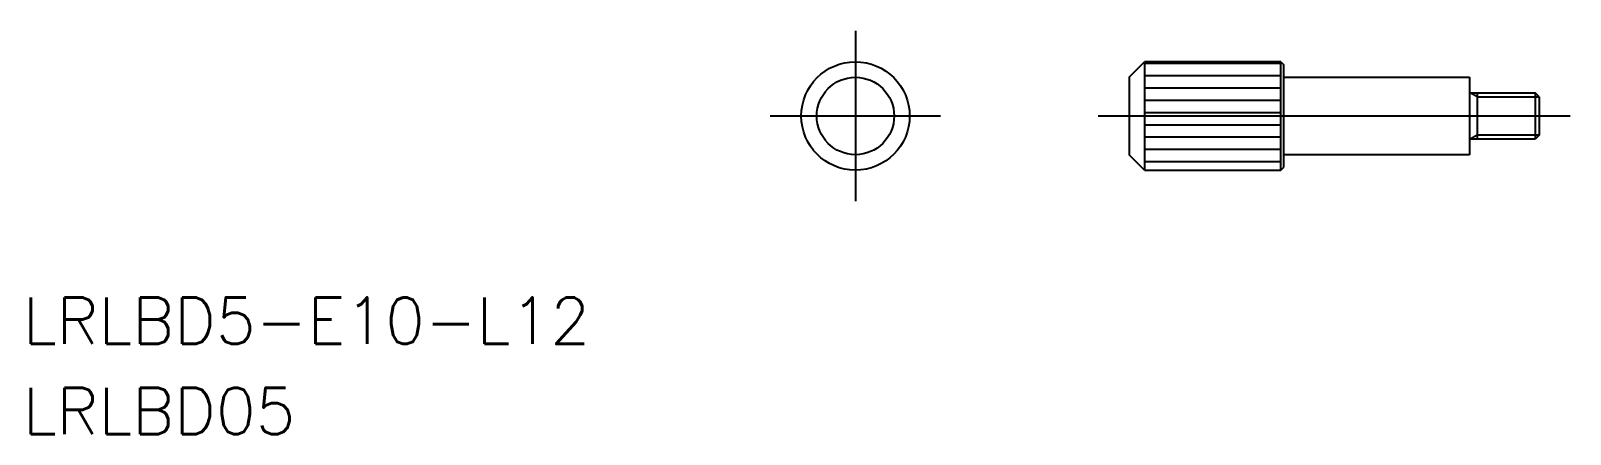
# Model space of a CAD drawing. Extents: x -53.3 to 46.2, y -20.5 to 5.5.
import ezdxf

# ---------------------------------------------------------------- set-up
doc = ezdxf.new("R2010")
doc.units = 0
doc.linetypes.add('CENTER', pattern=[50.8, 31.75, -6.35, 6.35, -6.35])
doc.layers.get('0').update_dxf_attribs({"linetype": 'CONTINUOUS'})
doc.layers.add('CENTER', color=1, linetype='CENTER')
doc.styles.get("Standard").update_dxf_attribs({"font": 'txt.shx', "height": 3, "bigfont": 'bigfont.shx'})

# ---------------------------------------------------------------- blocks, each defined once
blk = doc.blocks.new('*U2')
at = {"color": 7, "linetype": 'CONTINUOUS'}
blk.add_text('LRLBD5-E10-L12', height=3, dxfattribs=at).set_placement((-53.783, -14.718))
blk = doc.blocks.new('*U3')
at = {"color": 7, "linetype": 'CONTINUOUS'}
blk.add_text('LRLBD05', height=3, dxfattribs=at).set_placement((-53.783, -20.545))

msp = doc.modelspace()

# ---------------------------------------------------------------- linework, layer by layer
at = {"color": 7, "linetype": 'CONTINUOUS'}
for p, q in [((17.671, 2.5), (18.671, 3.5)), ((27.471, 3.5), (18.671, 3.5)), ((18.671, 3.5), (18.671, -3.5)), ((27.471, 3.386), (18.671, 3.386)), ((27.471, 3.5), (27.671, 3.3)), ((27.471, -3.5), (27.471, 3.5)), ((27.671, -3.3), (27.671, 3.3)), ((17.671, 2.5), (17.671, -2.5)), ((27.471, 2.592), (18.671, 2.592)), ((27.671, 2.5), (39.671, 2.5)), ((39.671, 2.5), (39.671, -2.5)), ((27.471, 1.799), (18.671, 1.799)), ((27.471, 1.005), (18.671, 1.005)), ((39.671, 1.5), (43.901, 1.5)), ((40.171, 1.5), (40.171, -1.5)), ((43.901, 1.5), (43.901, -1.5)), ((44.171, 1.23), (43.901, 1.5)), ((44.171, 1.23), (44.171, -1.229)), ((27.471, 0.211), (18.671, 0.211)), ((27.471, -0.583), (18.671, -0.583)), ((27.471, -1.376), (18.671, -1.376)), ((43.901, -1.5), (39.671, -1.5)), ((44.171, -1.229), (43.901, -1.5)), ((18.671, -3.5), (17.671, -2.5)), ((27.471, -2.17), (18.671, -2.17)), ((27.471, -2.964), (18.671, -2.964)), ((39.671, -2.5), (27.671, -2.5)), ((18.671, -3.5), (27.471, -3.5)), ((27.471, -3.5), (27.671, -3.3))]:
    msp.add_line(p, q, dxfattribs=at)
at = {"color": 3, "linetype": 'CONTINUOUS'}
for p, q in [((40.171, 1.23), (39.703, 1.5)), ((40.171, 1.23), (44.171, 1.23)), ((40.171, -1.229), (39.703, -1.5)), ((44.171, -1.229), (40.171, -1.229))]:
    msp.add_line(p, q, dxfattribs=at)
at = {"color": 7, "linetype": 'CONTINUOUS'}
for radius in [3.5, 2.5]:
    msp.add_circle((0, 0), radius, dxfattribs=at)
at = {"layer": 'CENTER', "color": 1, "linetype": 'CENTER'}
for p, q in [((0, 5.5), (0, -5.5)), ((-5.5, 0), (5.5, 0)), ((15.671, 0), (46.171, 0))]:
    msp.add_line(p, q, dxfattribs=at)

# ---------------------------------------------------------------- block references
at = {"color": 7, "linetype": 'CONTINUOUS'}
for name in ['*U2', '*U3']:
    msp.add_blockref(name, (0, 0), dxfattribs=at)

doc.saveas('drawing.dxf')
